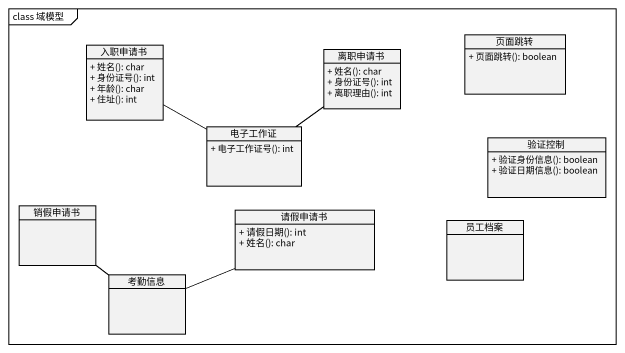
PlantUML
@startuml
mainframe class 域模型
hide circle
hide empty members
skinparam classAttributeIconSize 0
class 入职申请书 {
  + 姓名(): char
  + 身份证号(): int
  + 年龄(): char
  + 住址(): int
}
class 页面跳转 {
  + 页面跳转(): boolean
}
class 离职申请书 {
  + 姓名(): char
  + 身份证号(): int
  + 离职理由(): int
}
class 电子工作证 {
  + 电子工作证号(): int
}
class 验证控制 {
  + 验证身份信息(): boolean
  + 验证日期信息(): boolean
}
class 销假申请书
class 请假申请书 {
  + 请假日期(): int
  + 姓名(): char
}
class 员工档案
class 考勤信息
入职申请书 -right- 电子工作证
离职申请书 -- 电子工作证
销假申请书 -- 考勤信息
请假申请书 -left- 考勤信息
@enduml
